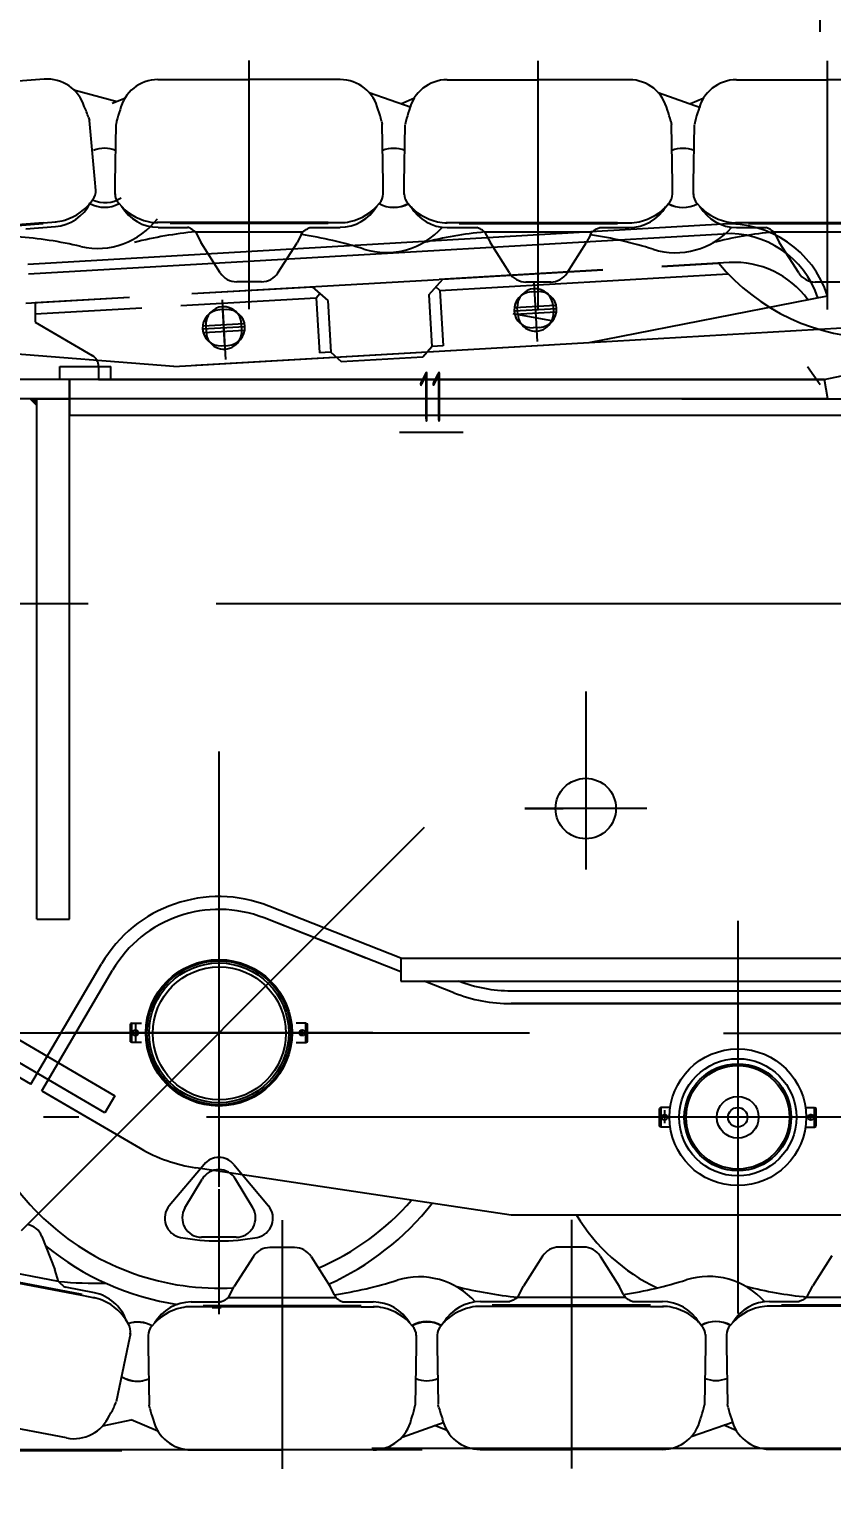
# Model space of a CAD drawing. Header units: millimetres. Extents: x 0 to 42000, y 0 to 29700.
# Drawn here: x 13088 to 14657, y 8203 to 11059 of the extents above; entities that cross this region are included whole.
import ezdxf
from ezdxf.enums import TextEntityAlignment as Align

# ---------------------------------------------------------------- set-up
doc = ezdxf.new("R2010")
doc.units = ezdxf.units.MM
doc.header["$LTSCALE"] = 1000
doc.linetypes.add('G', pattern=[2, 1.25, -0.25, 0.25, -0.25])
for name, color, linetype in [('01', 7, 'Continuous'), ('02', 1, 'Continuous'), ('05', 142, 'G'), ('08', 1, 'Continuous'), ('11', 3, 'Continuous')]:
    doc.layers.add(name, color=color, linetype=linetype)
doc.styles.get("Standard").update_dxf_attribs({"font": 'isocp', "width": 0.707, "bigfont": 'intecad.shx'})
doc.dimstyles.new('INTE', dxfattribs={"dimscale": 100, "dimtxt": 3.5, "dimasz": 3, "dimexe": 3, "dimexo": 0, "dimgap": 1, "dimtad": 1, "dimdec": 0, "dimdsep": 46, "dimtxsty": 'Standard', "dimcen": 0, "dimclrd": 1, "dimclre": 1, "dimclrt": 3, "dimaunit": 1, "dimadec": 0, "dimazin": 0, "dimtfac": 1, "dimtmove": 0, "dimatfit": 0, "dimfxl": 1, "dimarcsym": 0})

# ---------------------------------------------------------------- blocks, each defined once
blk = doc.blocks.new('were')
at = {"layer": '05', "color": 4, "linetype": 'G', "ltscale": 1.333333}
blk.add_line((11848.9, 31671.1), (11848.9, 32037.4), dxfattribs=at)
blk = doc.blocks.new('178')
at = {"layer": '02', "linetype": 'Continuous'}
h = blk.add_hatch(color=1, dxfattribs=at)
h.paths.add_polyline_path([(-14024.1, 12469.8), (-14024.1, 12476.6), (-14027.9, 12476.6, -0.002384)], flags=16)
h.paths.add_polyline_path([(-14027.9, 12476.6), (-14030.6, 12476.6), (-14030.6, 12470.1), (-14024.1, 12463.6), (-14024.1, 12469.8, 0.002384)])
h.paths.add_polyline_path([(-14030.6, 12476.6), (-14037.1, 12476.6), (-14030.6, 12470.1)])
for p, q in [((-12484.8, 12514.6), (-14364.1, 12514.6)), ((-12478.2, 12476.6), (-12484.8, 12514.6)), ((-12478.1, 12476.6), (-14364.1, 12476.6)), ((-14024.1, 11460.6), (-14024.1, 12476.6)), ((-14024.1, 12476.6), (-13960.1, 12476.6)), ((-13960.1, 11460.6), (-13960.1, 12476.6)), ((-12763.1, 12476.6), (-10046.7, 12476.6)), ((-13960.1, 12444.6), (-12331.5, 12444.6)), ((-14035.7, 11138.2), (-14590.5, 11462.6)), ((-14024.1, 11460.6), (-13960.1, 11460.6)), ((-13312.6, 11384.6), (-6835.6, 11384.6)), ((-13312.6, 11384.6), (-13312.6, 11339.6)), ((-13312.6, 11339.6), (-6835.6, 11339.6)), ((-13097.1, 11320.6), (-6477.1, 11320.6)), ((-13097.1, 11295.6), (-6445.1, 11295.6)), ((-13516.8, 11219.6), (-13498.1, 11219.6))]:
    blk.add_line(p, q)
for centre in [(-13831.1, 11238.6), (-13505.1, 11238.6), (-12797.1, 11073.6), (-12511.1, 11073.6)]:
    blk.add_circle(centre, 5.5)
at = {"ltscale": 0.8}
for radius in [133.5, 114.5]:
    blk.add_circle((-12654.1, 11073.6), radius, dxfattribs=at)
at = {"layer": '01'}
for p, q in [((-14009.7, 13100.9), (-14187.1, 13087.2)), ((-13787.1, 13100.3), (-13609.1, 13100.3)), ((-13431.1, 13100.3), (-13609.1, 13100.3)), ((-13221.9, 13099.9), (-13043.9, 13099.9)), ((-12865.9, 13099.9), (-13043.9, 13099.9)), ((-12656.7, 13099.9), (-12478.7, 13099.9)), ((-12300.7, 13099.9), (-12478.7, 13099.9)), ((-13951.6, 13080.3), (-13867.1, 13057.7)), ((-13852.1, 13063.6), (-13876.5, 13053.4)), ((-13374.7, 13075.3), (-13292.2, 13046.3)), ((-13286.9, 13063.2), (-13311.3, 13053)), ((-12809.6, 13074.9), (-12727.1, 13045.9)), ((-12721.8, 13063.2), (-12746.2, 13053)), ((-13922.9, 13026.2), (-13921.2, 13020.4)), ((-13910.4, 12905.7), (-13921.2, 13020.4)), ((-13871.1, 12898), (-13869.1, 13012.2)), ((-13867.9, 13019.1), (-13869.1, 13013.3)), ((-13350.3, 13019.1), (-13349.1, 13013.3)), ((-13347.1, 12898), (-13349.1, 13013.3)), ((-13305.9, 12897.6), (-13303.9, 13011.8)), ((-13302.7, 13018.7), (-13303.9, 13012.8)), ((-12785.1, 13018.7), (-12783.9, 13012.8)), ((-12781.9, 12897.6), (-12783.9, 13012.8)), ((-12740.7, 12897.6), (-12738.7, 13011.8)), ((-12737.5, 13018.7), (-12738.7, 13012.8)), ((-13908.7, 12883.8), (-13910.4, 12905.7)), ((-13871.1, 12876.1), (-13871.1, 12898)), ((-13347.1, 12876.1), (-13347.1, 12898)), ((-13305.9, 12875.7), (-13305.9, 12897.6)), ((-12781.9, 12875.7), (-12781.9, 12897.6)), ((-12740.7, 12875.7), (-12740.7, 12897.6)), ((-14011.5, 12818.6), (-14319.6, 12794.9)), ((-14045.1, 12808.6), (-13987.7, 12813.1)), ((-14011.6, 12820.5), (-13986.2, 12822.5)), ((-13763.6, 12820.9), (-13789.1, 12820.9)), ((-13786.9, 12811.6), (-13729.3, 12811.6)), ((-13454.5, 12819), (-13763.6, 12819)), ((-13714, 12803.1), (-13702.7, 12781.5)), ((-13714, 12803.1), (-13504.1, 12803.1)), ((-13507, 12797.7), (-13515.4, 12781.5)), ((-13507, 12797.7), (-13504.1, 12803.1)), ((-13488.8, 12811.6), (-13431.3, 12811.6)), ((-13454.5, 12820.9), (-13429.1, 12820.9)), ((-13198.4, 12820.5), (-13223.9, 12820.5)), ((-13221.7, 12811.2), (-13164.2, 12811.2)), ((-12889.4, 12818.6), (-13198.4, 12818.6)), ((-13148.8, 12802.7), (-13137.6, 12781.1)), ((-13148.8, 12802.7), (-12939, 12802.7)), ((-12941.8, 12797.3), (-12950.3, 12781.1)), ((-12941.8, 12797.3), (-12939, 12802.7)), ((-12923.6, 12811.2), (-12866.1, 12811.2)), ((-12889.4, 12820.5), (-12863.9, 12820.5)), ((-12633.3, 12820.5), (-12658.8, 12820.5)), ((-12656.5, 12811.2), (-12599, 12811.2)), ((-12324.2, 12818.6), (-12633.3, 12818.6)), ((-12583.7, 12802.7), (-12572.4, 12781.1)), ((-12583.7, 12802.7), (-12373.8, 12802.7)), ((-13665.4, 12723), (-13702.7, 12781.5)), ((-13552.8, 12723), (-13515.4, 12781.5)), ((-13100.2, 12722.5), (-13137.6, 12781.1)), ((-12987.6, 12722.5), (-12950.3, 12781.1)), ((-12535.1, 12722.5), (-12572.4, 12781.1)), ((-12670.8, 12742.8), (-12802.2, 12735.2)), ((-12802.2, 12735.2), (-12691.5, 12741.6)), ((-13257.6, 12679.9), (-13230.3, 12710.5)), ((-12917.7, 12728.6), (-13237.8, 12710.1)), ((-13236.1, 12688.2), (-12672.7, 12720.6)), ((-13230.3, 12710.5), (-12917.7, 12728.6)), ((-13721.3, 12682.2), (-13478.4, 12696.2)), ((-13721.3, 12682.2), (-13485.9, 12695.8)), ((-13609.1, 12705.3), (-13633.3, 12705.3)), ((-13584.9, 12705.3), (-13609.1, 12705.3)), ((-13485.9, 12695.8), (-13455.3, 12668.5)), ((-13478.4, 12696.2), (-13237.8, 12710.1)), ((-13477.7, 12674.2), (-13470.6, 12682.2)), ((-13236.1, 12688.2), (-13244, 12695.2)), ((-13236.1, 12688.2), (-13229.9, 12580.4)), ((-13043.9, 12704.9), (-13068.1, 12704.9)), ((-13058.1, 12685.4), (-13045.1, 12686.2)), ((-13019.7, 12704.9), (-13043.9, 12704.9)), ((-12478.7, 12704.9), (-12502.9, 12704.9)), ((-12454.6, 12704.9), (-12478.7, 12704.9)), ((-14045.5, 12663.5), (-13842.7, 12675.2)), ((-14027.1, 12664.6), (-13842.7, 12675.2)), ((-14027.1, 12642.6), (-13818.9, 12654.6)), ((-13742.8, 12659), (-13477.7, 12674.2)), ((-13477.7, 12674.2), (-13471.5, 12566.4)), ((-13455.3, 12668.5), (-13449.5, 12567.7)), ((-13257.6, 12679.9), (-13251.8, 12579.1)), ((-13084.2, 12641.8), (-13084.9, 12654.8)), ((-13015, 12658.8), (-13014.3, 12645.9)), ((-12944.3, 12586.8), (-12478.7, 12677.7)), ((-13654.1, 12651), (-13667.1, 12650.3)), ((-13693.9, 12619.7), (-13693.1, 12606.7)), ((-13623.3, 12610.8), (-13624, 12623.7)), ((-13041.1, 12616.3), (-13054.1, 12615.5)), ((-13755.9, 12540), (-14228.8, 12576.9)), ((-13755.9, 12540), (-12944.3, 12586.8)), ((-13663.1, 12580.4), (-13650.1, 12581.2)), ((-13449.5, 12567.7), (-13471.5, 12566.4)), ((-13449.5, 12567.7), (-13429.4, 12549.8)), ((-13269.7, 12559), (-13251.8, 12579.1)), ((-13229.9, 12580.4), (-13251.8, 12579.1)), ((-13979.1, 12539.6), (-13879.1, 12539.6)), ((-13979.1, 12514.6), (-13979.1, 12539.6)), ((-13903.1, 12539.6), (-13903.1, 12514.6)), ((-13879.1, 12514.6), (-13879.1, 12539.6)), ((-13429.4, 12549.8), (-13269.7, 12559)), ((-13960.1, 12476.6), (-13960.1, 12514.6)), ((-13903.1, 12514.6), (-12485.1, 12514.6)), ((-13394.3, 12514.6), (-13174.7, 12514.6)), ((-12485.1, 12514.6), (-12451.1, 12521.6)), ((-13070.1, 11676.6), (-12995.1, 11676.6)), ((-14716, 11609), (-13871.7, 11115.3)), ((-13890.9, 11082.5), (-14735.1, 11576.2)), ((-13312.8, 11384.6), (-13570.7, 11486.1)), ((-13381.1, 11384.6), (-13579.9, 11462.9)), ((-13312.6, 11357.7), (-13579.9, 11462.9)), ((-14035.7, 11138.3), (-13897.4, 11373.4)), ((-14014.1, 11125.6), (-13875.9, 11360.7)), ((-14014.1, 11125.6), (-13875.9, 11360.7)), ((-13208.9, 11316.8), (-13266.8, 11339.6)), ((-13208.9, 11316.8), (-13266.8, 11339.6)), ((-6445.1, 11295.6), (-13097.1, 11295.6)), ((-13838.1, 11257.6), (-13841.1, 11255.9)), ((-13841.1, 11221.3), (-13841.1, 11255.9)), ((-13838.1, 11219.6), (-13838.1, 11257.6)), ((-13838.1, 11257.6), (-13819.4, 11257.6)), ((-13498.1, 11257.6), (-13495.1, 11255.9)), ((-13498.1, 11219.6), (-13498.1, 11257.6)), ((-13495.1, 11221.3), (-13495.1, 11255.9)), ((-13838.1, 11219.6), (-13841.1, 11221.3)), ((-13819.4, 11219.6), (-13838.1, 11219.6)), ((-13498.1, 11219.6), (-13495.1, 11221.3)), ((-14014.1, 11125.6), (-13822.1, 11013.3)), ((-13871.7, 11115.3), (-13890.9, 11082.5)), ((-12804.1, 11092.6), (-12807.1, 11090.9)), ((-12807.1, 11056.3), (-12807.1, 11090.9)), ((-12786.3, 11092.6), (-12804.1, 11092.6)), ((-12804.1, 11054.6), (-12804.1, 11092.6)), ((-12522, 11092.6), (-12504.1, 11092.6)), ((-12504.1, 11092.6), (-12501.1, 11090.9)), ((-12504.1, 11054.6), (-12504.1, 11092.6)), ((-12501.1, 11056.3), (-12501.1, 11090.9)), ((-12804.1, 11054.6), (-12807.1, 11056.3)), ((-12786.3, 11054.6), (-12804.1, 11054.6)), ((-12522, 11054.6), (-12504.1, 11054.6)), ((-12504.1, 11054.6), (-12501.1, 11056.3)), ((-13697.2, 10981.5), (-13765, 10900.8)), ((-13097.1, 10882.6), (-13713.3, 10975)), ((-13639, 10981.5), (-13571.3, 10900.8)), ((-13734.4, 10896.7), (-13700.7, 10953)), ((-13601.9, 10896.7), (-13635.5, 10953)), ((-7169.1, 10882.6), (-13097.1, 10882.6)), ((-14013.9, 10840.9), (-13988.4, 10776.3)), ((-13634.4, 10839.2), (-13701.8, 10839.2)), ((-13600.7, 10801.6), (-13638.1, 10743)), ((-13544.4, 10819.2), (-13568.6, 10819.2)), ((-13520.2, 10819.2), (-13544.4, 10819.2)), ((-13488.1, 10801.6), (-13450.8, 10743)), ((-13035.6, 10802.4), (-13072.9, 10743.8)), ((-12979.3, 10820), (-13003.4, 10820)), ((-12955.1, 10820), (-12979.3, 10820)), ((-12922.9, 10802.4), (-12885.6, 10743.8)), ((-12470.4, 10802.8), (-12507.7, 10744.2)), ((-14239.1, 10786.6), (-13935.7, 10727.9)), ((-13981.4, 10752.9), (-14187.4, 10792.7)), ((-13981.4, 10752.9), (-13988.4, 10776.3)), ((-13911.4, 10730.7), (-13967.9, 10741.6)), ((-13649.3, 10721.4), (-13638.1, 10743)), ((-13442.3, 10726.8), (-13450.8, 10743)), ((-13084.2, 10722.2), (-13072.9, 10743.8)), ((-12877.2, 10727.6), (-12885.6, 10743.8)), ((-12519, 10722.6), (-12507.7, 10744.2)), ((-13936.1, 10726), (-13911, 10721.2)), ((-13722.2, 10712.9), (-13664.7, 10712.9)), ((-13649.3, 10721.4), (-13439.5, 10721.4)), ((-13442.3, 10726.8), (-13439.5, 10721.4)), ((-13424.2, 10712.9), (-13366.6, 10712.9)), ((-13157.1, 10713.7), (-13099.5, 10713.7)), ((-13084.2, 10722.2), (-12874.3, 10722.2)), ((-12877.2, 10727.6), (-12874.3, 10722.2)), ((-12859, 10713.7), (-12801.5, 10713.7)), ((-12591.9, 10714.1), (-12534.4, 10714.1)), ((-12519, 10722.6), (-12309.2, 10722.6)), ((-13698.9, 10703.6), (-13724.4, 10703.6)), ((-13389.9, 10705.5), (-13698.9, 10705.5)), ((-13389.9, 10703.6), (-13364.4, 10703.6)), ((-13133.8, 10704.4), (-13159.3, 10704.4)), ((-12824.7, 10706.4), (-13133.8, 10706.4)), ((-12824.7, 10704.4), (-12799.3, 10704.4)), ((-12568.6, 10704.8), (-12594.1, 10704.8)), ((-12259.6, 10706.8), (-12568.6, 10706.8)), ((-13845.2, 10629.9), (-13868.8, 10518.2)), ((-13841, 10651.4), (-13845.2, 10629.9)), ((-13806.4, 10648.4), (-13806.4, 10626.5)), ((-13806.4, 10626.5), (-13804.4, 10512.3)), ((-13282.4, 10626.5), (-13284.4, 10511.3)), ((-13282.4, 10648.4), (-13282.4, 10626.5)), ((-13241.3, 10649.2), (-13241.3, 10627.3)), ((-13241.3, 10627.3), (-13239.3, 10513.1)), ((-12717.3, 10627.3), (-12719.3, 10512.1)), ((-12717.3, 10649.2), (-12717.3, 10627.3)), ((-12676.1, 10649.6), (-12676.1, 10627.7)), ((-12676.1, 10627.7), (-12674.1, 10513.5)), ((-13871.3, 10511.6), (-13869, 10517.2)), ((-13803.2, 10505.4), (-13804.4, 10511.3)), ((-13285.6, 10505.4), (-13284.4, 10511.3)), ((-13238.1, 10506.2), (-13239.3, 10512.1)), ((-12720.5, 10506.2), (-12719.3, 10512.1)), ((-12672.9, 10506.6), (-12674.1, 10512.5)), ((-13895.2, 10470.9), (-13839.3, 10482.5)), ((-13787.5, 10460.9), (-13839.3, 10482.5)), ((-13966.1, 10447.3), (-14140.8, 10481.1)), ((-13310.1, 10449.2), (-13227.6, 10478.2)), ((-13222.3, 10461.7), (-13246.7, 10471.9)), ((-12744.9, 10450), (-12662.4, 10479)), ((-12657.1, 10462.1), (-12681.5, 10472.3)), ((-12592.1, 10425.4), (-12414.1, 10425.4)), ((-13722.4, 10424.2), (-13544.4, 10424.2)), ((-13366.4, 10424.2), (-13544.4, 10424.2)), ((-13157.3, 10425), (-12979.3, 10425)), ((-12801.3, 10425), (-12979.3, 10425))]:
    blk.add_line(p, q, dxfattribs=at)
at = {"layer": '01', "color": 7, "linetype": 'Continuous'}
for p, q in [((-14041.4, 12739.9), (-12683.6, 12818.2)), ((-14040.3, 12720.9), (-12682.5, 12799.2)), ((-14027.1, 12664.6), (-14027.1, 12626.6)), ((-14027.1, 12626.6), (-13915.5, 12561.2)), ((-13093.4, 12643.4), (-13018.4, 12629.9)), ((-12517.7, 12540), (-12493.1, 12504.6)), ((-13960.1, 12514.6), (-13960.1, 12444.6)), ((-13498.1, 11257.6), (-13516.8, 11257.6))]:
    blk.add_line(p, q, dxfattribs=at)
for centre, radius in [((-12951.1, 11676.6), 59), ((-12951.1, 11676.6), 59), ((-12654.1, 11073.6), 40.8)]:
    blk.add_circle(centre, radius, dxfattribs=at)
at = {"layer": '01'}
for centre, radius in [((-13668.1, 11238.6), 143), ((-13668.1, 11238.6), 140.5), ((-13668.1, 11238.6), 136.5), ((-13667.4, 11237.5), 130), ((-12654.1, 11073.6), 104.5), ((-12654.1, 11073.6), 101), ((-12654.1, 11073.6), 19)]:
    blk.add_circle(centre, radius, dxfattribs=at)
for centre, radius, start, end in [((-14003.8, 13025.1), 76, 17.0534, 94.4016), ((-13787.1, 13024.3), 76, 90, 167.3482), ((-13431.1, 13024.3), 76, 12.6518, 90), ((-13221.9, 13023.9), 76, 90, 167.3482), ((-12865.9, 13023.9), 76, 12.6518, 90), ((-12656.7, 13023.9), 76, 90, 167.3482), ((-14068.2, 12981.6), 152, 17.0534, 25.6528), ((-13719.6, 12985.9), 152, 158.7489, 167.3482), ((-13498.6, 12985.9), 152, 12.6518, 21.2511), ((-13154.4, 12985.4), 152, 158.7489, 167.3482), ((-12933.4, 12985.4), 152, 12.6518, 21.2511), ((-12589.2, 12985.4), 152, 158.7489, 167.3482), ((-13891.6, 12908.5), 57.7, 67.9139, 112.0785), ((-13326.5, 12908.1), 57.7, 67.9139, 112.0785), ((-12761.3, 12908.1), 57.7, 67.9139, 112.0785), ((-13934.1, 12882.4), 25.4, 319.4196, 5.6026), ((-13994.4, 12896.2), 83.4, 274.6252, 333.8695), ((-13998.2, 12922.7), 101, 286.5766, 325.7846), ((-13891.6, 12908.5), 57.7, 240.2946, 299.438), ((-13890.7, 12917.7), 57.7, 244.9564, 303.447), ((-13845.7, 12876.7), 25.4, 178.7991, 224.9821), ((-13784.8, 12921.7), 101, 218.6171, 257.8251), ((-13433.4, 12921.7), 101, 282.1749, 321.3829), ((-13326.5, 12908.1), 57.7, 240.2946, 299.438), ((-13326.5, 12908.5), 57.7, 240.5548, 299.0453), ((-13372.5, 12876.7), 25.4, 315.0179, 1.2009), ((-13280.5, 12876.3), 25.4, 178.7991, 224.9821), ((-13219.6, 12921.3), 101, 218.6171, 257.8251), ((-12868.2, 12921.3), 101, 282.1749, 321.3829), ((-12761.3, 12908.1), 57.7, 240.2946, 299.438), ((-12761.3, 12908.1), 57.7, 240.5548, 299.0453), ((-12807.3, 12876.3), 25.4, 315.0179, 1.2009), ((-12715.4, 12876.3), 25.4, 178.7991, 224.9821), ((-12654.4, 12921.3), 101, 218.6171, 257.8251), ((-13993.1, 12898.4), 76.2, 273.6487, 288.0543), ((-13904.8, 12916.6), 146, 256.9181, 322.9303), ((-13786.5, 12895.1), 83.4, 210.5322, 269.7765), ((-13431.6, 12895.1), 83.4, 270.2235, 329.4678), ((-13221.4, 12894.7), 83.4, 210.5322, 269.7765), ((-12866.4, 12894.7), 83.4, 270.2235, 329.4678), ((-12656.2, 12894.7), 83.4, 210.5322, 269.7765), ((-13631.8, 11984.2), 823, 95.7282, 104.1657), ((-13788.1, 12897.1), 76.2, 256.3473, 270.7529), ((-13631.8, 11984.2), 823, 72.5164, 81.2729), ((-13430.1, 12897.1), 76.2, 269.2471, 283.6527), ((-13340.7, 12908.5), 146, 252.5164, 318.5286), ((-13066.7, 11983.8), 823, 95.7282, 104.1657), ((-13222.9, 12896.7), 76.2, 256.3473, 270.7529), ((-13066.7, 11983.8), 823, 72.5164, 81.2729), ((-12864.9, 12896.7), 76.2, 269.2471, 283.6527), ((-12775.6, 12908.1), 146, 252.5164, 318.5286), ((-12501.5, 11983.8), 823, 95.7282, 104.1657), ((-12671.9, 12615.5), 203, 17.8498, 93.2994), ((-12671.9, 12615.5), 184, 18.5554, 93.2994), ((-12657.7, 12896.7), 76.2, 256.3473, 270.7529), ((-14124.2, 11972.7), 823, 76.9181, 85.6746), ((-12379.6, 13001.6), 406, 219.8205, 320.546), ((-12660.5, 12565.1), 178, 36.2226, 93.2994), ((-13633.3, 12743.4), 38.1, 212.5133, 270), ((-13584.9, 12743.4), 38.1, 270, 327.4867), ((-13068.1, 12743), 38.1, 212.5133, 270), ((-13019.7, 12743), 38.1, 270, 327.4867), ((-12502.9, 12743), 38.1, 212.5133, 270), ((-13056.1, 12650.5), 35, 93.2994, 273.2994), ((-13050, 12656.8), 35, 3.2994, 183.2994), ((-13043.1, 12651.2), 35, 273.2994, 93.2994), ((-13658.9, 12621.7), 35, 3.2994, 183.2994), ((-13665.1, 12615.4), 35, 93.2994, 273.2994), ((-13652.1, 12616.1), 35, 273.2994, 93.2994), ((-13049.2, 12643.9), 35, 183.2994, 3.2994), ((-13658.2, 12608.7), 35, 183.2994, 3.2994), ((-13668.1, 11238.6), 266, 68.512, 149.5479), ((-13668.1, 11238.6), 241, 68.512, 149.5479), ((-13668.1, 11238.6), 241, 68.512, 149.5479), ((-13097.1, 11600.6), 280, 248.512, 270), ((-13097.1, 11600.6), 305, 248.512, 270), ((-13097.1, 11600.6), 305, 248.512, 270), ((-13668.1, 11238.6), 498.7, 182.7664, 273.294), ((-13668.1, 11276.6), 305, 239.6844, 261.4749), ((-13668.1, 10933.4), 38, 30.9234, 149.0766), ((-13668.1, 10957.1), 38, 40.0187, 139.9813), ((-13668.1, 11238.6), 498.7, 292.9212, 319.0449), ((-13735.9, 10876.4), 38, 139.9813, 259.4022), ((-13701.8, 10877.2), 38, 149.0766, 270), ((-13634.4, 10877.2), 38, 270, 30.9234), ((-13600.4, 10876.4), 38, 280.5978, 40.0187), ((-13678.7, 11244), 545.2, 294.3865, 321.6421), ((-14049.3, 10826.8), 38.1, 21.5688, 79.0555), ((-13668.1, 11238.6), 406.5, 259.4022, 280.5978), ((-13669.6, 11234.2), 532, 230.6853, 261.3901), ((-13568.6, 10781.1), 38.1, 90, 147.4867), ((-13520.2, 10781.1), 38.1, 32.5133, 90), ((-13003.4, 10781.9), 38.1, 90, 147.4867), ((-12955.1, 10781.9), 38.1, 32.5133, 90), ((-13906.6, 11572.5), 823, 264.7838, 271.21), ((-13567.2, 11540.3), 823, 278.7271, 287.4836), ((-13276.1, 10616), 146, 41.4714, 107.4836), ((-13002, 11541.1), 823, 255.8343, 264.2718), ((-13002, 11541.1), 823, 278.7271, 287.4836), ((-12710.9, 10616.8), 146, 41.4714, 107.4836), ((-12436.9, 11541.5), 823, 255.8343, 264.2718), ((-13926.5, 10646.6), 76.2, 65.4029, 79.8085), ((-13927.6, 10648.9), 83.4, 19.5877, 78.832), ((-13934.4, 10623), 101, 27.6726, 66.8806), ((-13721.9, 10629.5), 83.4, 90.2235, 149.4678), ((-13366.9, 10629.5), 83.4, 30.5322, 89.7765), ((-13156.7, 10630.3), 83.4, 90.2235, 149.4678), ((-12801.8, 10630.3), 83.4, 30.5322, 89.7765), ((-12591.6, 10630.7), 83.4, 90.2235, 149.4678), ((-13720.1, 10602.8), 101, 102.1749, 141.3829), ((-13723.4, 10627.4), 76.2, 89.2471, 103.6527), ((-13669.6, 11234.2), 532, 268.7361, 270.6083), ((-13365.4, 10627.4), 76.2, 76.3473, 90.7529), ((-13368.7, 10602.8), 101, 38.6171, 77.8251), ((-13155, 10603.6), 101, 102.1749, 141.3829), ((-13158.3, 10628.2), 76.2, 89.2471, 103.6527), ((-12800.3, 10628.2), 76.2, 76.3473, 90.7529), ((-12803.6, 10603.6), 101, 38.6171, 77.8251), ((-12589.8, 10604), 101, 102.1749, 141.3829), ((-12593.1, 10628.6), 76.2, 89.2471, 103.6527), ((-13827, 10616), 57.7, 60.562, 108.7274), ((-13827, 10615.7), 57.7, 60.7168, 108.4935), ((-13866.1, 10655.7), 25.4, 347.8546, 34.0376), ((-13781, 10647.8), 25.4, 135.0179, 181.2009), ((-13261.8, 10616.8), 57.7, 60.562, 119.7054), ((-13261.8, 10616), 57.7, 60.9547, 119.4452), ((-13307.8, 10647.8), 25.4, 358.7991, 44.9821), ((-13215.9, 10648.7), 25.4, 135.0179, 181.2009), ((-12696.7, 10617.2), 57.7, 60.562, 119.7054), ((-12696.7, 10616.8), 57.7, 60.9547, 119.4452), ((-12742.7, 10648.7), 25.4, 358.7991, 44.9821), ((-12650.7, 10649.1), 25.4, 135.0179, 181.2009), ((-13827, 10615.7), 57.7, 236.9694, 281.1341), ((-13827, 10616), 57.7, 247.9215, 292.0861), ((-13261.8, 10616.8), 57.7, 247.9215, 292.0861), ((-12696.7, 10617.2), 57.7, 247.9215, 292.0861), ((-14010.6, 10572.4), 152, 327.8044, 336.4038), ((-13951.6, 10521.9), 76, 259.0555, 336.4038), ((-13654.9, 10538.7), 152, 192.6518, 201.2511), ((-13722.4, 10500.2), 76, 192.6518, 270), ((-13366.4, 10500.2), 76, 270, 347.3482), ((-13433.9, 10538.7), 152, 338.7489, 347.3482), ((-13089.7, 10539.5), 152, 192.6518, 201.2511), ((-13157.3, 10501), 76, 192.6518, 270), ((-12801.3, 10501), 76, 270, 347.3482), ((-12868.8, 10539.5), 152, 338.7489, 347.3482), ((-12524.6, 10539.9), 152, 192.6518, 201.2511), ((-12592.1, 10501.4), 76, 192.6518, 270)]:
    blk.add_arc(centre, radius, start, end, dxfattribs=at)
at = {"layer": '01', "color": 7, "linetype": 'Continuous'}
for centre, radius, start, end in [((-13928.1, 12539.6), 25, 0, 59.626), ((-12654.1, 11073.6), 368.5, 211.2195, 244.7084)]:
    blk.add_arc(centre, radius, start, end, dxfattribs=at)
at = {"layer": '01'}
for points in [[(-13714, 12803.1), (-13716.9, 12805.3), (-13721.6, 12808.8), (-13727.1, 12810.9), (-13729.3, 12811.6)], [(-13504.1, 12803.1), (-13501.3, 12805.3), (-13496.5, 12808.8), (-13491, 12810.9), (-13488.8, 12811.6)], [(-13148.8, 12802.7), (-13151.7, 12804.9), (-13156.5, 12808.4), (-13162, 12810.5), (-13164.2, 12811.2)], [(-12939, 12802.7), (-12936.1, 12804.9), (-12931.3, 12808.4), (-12925.9, 12810.5), (-12923.6, 12811.2)], [(-12583.7, 12802.7), (-12586.6, 12804.9), (-12591.3, 12808.4), (-12596.8, 12810.5), (-12599, 12811.2)], [(-13981.4, 10752.9), (-13979, 10750.3), (-13975, 10745.9), (-13970, 10742.8), (-13967.9, 10741.6)], [(-13649.3, 10721.4), (-13652.2, 10719.2), (-13657, 10715.7), (-13662.5, 10713.6), (-13664.7, 10712.9)], [(-13439.5, 10721.4), (-13436.6, 10719.2), (-13431.8, 10715.7), (-13426.4, 10713.6), (-13424.2, 10712.9)], [(-13084.2, 10722.2), (-13087.1, 10720.1), (-13091.8, 10716.5), (-13097.3, 10714.4), (-13099.5, 10713.7)], [(-12874.3, 10722.2), (-12871.4, 10720.1), (-12866.7, 10716.5), (-12861.2, 10714.4), (-12859, 10713.7)], [(-12519, 10722.6), (-12521.9, 10720.5), (-12526.7, 10717), (-12532.1, 10714.8), (-12534.4, 10714.1)]]:
    blk.add_open_spline(points, degree=3, knots=[0, 0, 0, 0, 10.687799, 17.638463, 17.638463, 17.638463, 17.638463], dxfattribs=at)
at = {"layer": '02', "color": 1, "linetype": 'Continuous'}
for p in [(-14024.1, 12476.6), (-14024.1, 12463.6)]:
    blk.add_line(p, (-14037.1, 12476.6), dxfattribs=at)
at = {"layer": '05'}
for p, q in [((-13609.1, 12651.9), (-13609.1, 13137.5)), ((-13043.9, 12651.5), (-13043.9, 13137.1)), ((-12478.7, 12651.5), (-12478.7, 13137.1)), ((-14011.6, 12820.5), (-14319.8, 12796.8)), ((-13454.5, 12820.9), (-13763.6, 12820.9)), ((-12889.4, 12820.5), (-13198.4, 12820.5)), ((-12324.2, 12820.5), (-12633.3, 12820.5)), ((-12423.4, 12076.6), (-15628.1, 12076.6)), ((-12951.1, 11905.1), (-12951.1, 11753.1)), ((-13668.1, 11788.1), (-13668.1, 10959.2)), ((-12951.1, 11795.6), (-12951.1, 11557.6)), ((-12951.1, 11795.6), (-12951.1, 11557.6)), ((-12832.1, 11676.6), (-13070.1, 11676.6)), ((-12832.1, 11676.6), (-13070.1, 11676.6)), ((-12861.1, 11676.6), (-13039.1, 11676.6)), ((-13668.1, 11539.6), (-13668.1, 10937.6)), ((-12654.1, 11457.1), (-12654.1, 10690.1)), ((-13668.1, 11403.1), (-13668.1, 11074.1)), ((-13668.1, 11318), (-13668.1, 11235.2)), ((-13668.1, 11314.7), (-13668.1, 11162.5)), ((-13668.1, 11262.9), (-13668.1, 11214.3)), ((-13668.1, 11262.9), (-13668.1, 11214.3)), ((-13367.1, 11238.6), (-13969.1, 11238.6)), ((-13592, 11238.6), (-13744.3, 11238.6)), ((-13643.9, 11238.6), (-13692.4, 11238.6)), ((-13643.9, 11238.6), (-13692.4, 11238.6)), ((-12654.1, 11216.1), (-12654.1, 10931.1)), ((-12270.6, 11073.6), (-13037.6, 11073.6)), ((-12511.6, 11073.6), (-12796.6, 11073.6)), ((-13668.1, 10933.4), (-13668.1, 10689.1)), ((-13544.4, 10872.6), (-13544.4, 10387)), ((-12979.3, 10873.4), (-12979.3, 10387.9)), ((-14239.5, 10784.7), (-13936.1, 10726)), ((-13389.9, 10703.6), (-13698.9, 10703.6)), ((-12824.7, 10704.4), (-13133.8, 10704.4)), ((-12259.6, 10704.8), (-12568.6, 10704.8))]:
    blk.add_line(p, q, dxfattribs=at)
at = {"layer": '05', "color": 4, "linetype": 'G'}
for p, q in [((-13052.7, 12705.2), (-13046, 12588.8)), ((-13661.7, 12670.1), (-13655, 12553.7)), ((-13010.2, 12659.1), (-13090.2, 12654.5)), ((-13009.5, 12646.1), (-13089.4, 12641.5)), ((-13698.7, 12619.4), (-13618.7, 12624)), ((-13697.9, 12606.5), (-13618, 12611.1)), ((-13267.2, 11639.5), (-14054.8, 10852)), ((-13831.1, 11257.6), (-13831.1, 11219.6)), ((-14239.2, 11238.6), (-13061.1, 11238.6)), ((-13471, 11238.6), (-13856, 11238.6)), ((-13505.1, 11232.1), (-13505.1, 11245.2)), ((-12797.1, 11087.6), (-12797.1, 11062.2)), ((-6442.1, 11073.6), (-14011.1, 11073.6)), ((-12511.1, 11067.1), (-12511.1, 11080.2))]:
    blk.add_line(p, q, dxfattribs=at)
at = {"layer": '05', "ltscale": 0.8}
for p, q in [((-12654.1, 11219.1), (-12654.1, 10928.1)), ((-12508.6, 11073.6), (-12799.6, 11073.6))]:
    blk.add_line(p, q, dxfattribs=at)
at = {"layer": '11'}
for p, q in [((-13091, 12648.5), (-13008.2, 12653.2)), ((-13656.6, 12580.8), (-13660.6, 12650.7)), ((-13700, 12613.3), (-13617.2, 12618.1)), ((-12944.3, 12586.8), (-12384.6, 12619.1)), ((-13713.7, 12542.4), (-13023, 12582.3))]:
    blk.add_line(p, q, dxfattribs=at)
blk = doc.blocks.new('*D131')
at = {"layer": '08', "color": 1, "lineweight": -2}
for p, q in [((8722.5, 11053.6), (6536.9, 11053.6)), ((6836.9, 10753.6), (6836.9, 8583.2)), ((13269.3, 8283.2), (6536.9, 8283.2))]:
    blk.add_line(p, q, dxfattribs=at)
at = {"layer": '08', "color": 1}
for points in [[(6786.9, 10753.6), (6886.9, 10753.6), (6836.9, 11053.6)], [(6786.9, 8583.2), (6886.9, 8583.2), (6836.9, 8283.2)]]:
    blk.add_solid(points, dxfattribs=at)
at = {"layer": 'DEFPOINTS', "color": 0}
for p in [(8722.5, 11053.6), (6836.9, 8283.2), (13269.3, 8283.2)]:
    blk.add_point(p, dxfattribs=at)
at = {"layer": '08', "color": 3, "insert": (6561.9, 9668.4), "char_height": 350, "attachment_point": 5, "rotation": 90}
blk.add_mtext('V', dxfattribs=at)
blk = doc.blocks.new('*D132')
at = {"layer": '08', "color": 1, "lineweight": -2}
for p, q in [((11444, 9967.9), (11444, 6581.3)), ((22311.5, 9506.8), (22311.5, 6581.3)), ((11744, 6881.3), (22011.5, 6881.3))]:
    blk.add_line(p, q, dxfattribs=at)
at = {"layer": '08', "color": 1}
for points in [[(11744, 6931.3), (11744, 6831.3), (11444, 6881.3)], [(22011.5, 6931.3), (22011.5, 6831.3), (22311.5, 6881.3)]]:
    blk.add_solid(points, dxfattribs=at)
at = {"layer": 'DEFPOINTS', "color": 0}
for p in [(11444, 9967.9), (22311.5, 9506.8), (22311.5, 6881.3)]:
    blk.add_point(p, dxfattribs=at)
at = {"layer": '08', "color": 3, "insert": (18379.2, 7156.3), "char_height": 350, "attachment_point": 5}
blk.add_mtext('W', dxfattribs=at)
blk = doc.blocks.new('*D143')
at = {"layer": '08', "color": 1, "lineweight": -2}
for p, q in [((14444.7, 9098.8), (16332.3, 9098.8)), ((16032.3, 8587.8), (16032.3, 8798.8)), ((13757.8, 8287.8), (16332.3, 8287.8))]:
    blk.add_line(p, q, dxfattribs=at)
at = {"layer": '08', "color": 1}
for points in [[(15982.3, 8798.8), (16082.3, 8798.8), (16032.3, 9098.8)], [(15982.3, 8587.8), (16082.3, 8587.8), (16032.3, 8287.8)]]:
    blk.add_solid(points, dxfattribs=at)
at = {"layer": 'DEFPOINTS', "color": 0}
for p in [(14444.7, 9098.8), (16032.3, 9098.8), (13757.8, 8287.8)]:
    blk.add_point(p, dxfattribs=at)
at = {"layer": '08', "color": 3, "insert": (15757.3, 8693.3), "char_height": 350, "attachment_point": 5, "rotation": 90}
blk.add_mtext('Z', dxfattribs=at)

msp = doc.modelspace()

# ---------------------------------------------------------------- linework, layer by layer
at = {"layer": '02'}
msp.add_line((13936.1, 10272), (13812.1, 10272), dxfattribs=at)
at = {"layer": '02', "color": 1, "linetype": 'Continuous'}
msp.add_line((13856.4, 8285), (12548.9, 8285), dxfattribs=at)

# ---------------------------------------------------------------- block references
at = {"layer": '01', "color": 7, "linetype": 'Continuous'}
msp.add_blockref('were', (2785, -20616.6), dxfattribs=at)
at = {"layer": '01'}
msp.add_blockref('178', (27127, -2139.3), dxfattribs=at)

# ---------------------------------------------------------------- texts
at = {"layer": '11', "width": 0.582235}
msp.add_text('11', height=98.99, dxfattribs=at).set_placement((13849.6, 10292), (13898.6, 10292), align=Align.FIT)

# ---------------------------------------------------------------- dimensions: what is measured, and where the dimension line sits
at = {"layer": '08'}
dim = msp.add_linear_dim(base=(6836.9, 8283.2), p1=(8722.5, 11053.6), p2=(13269.3, 8283.2), angle=90, text='V', dimstyle='INTE', override={"dimgap": 1, "dimdec": 0, "dimzin": 8, "dimpost": '<>', "dimtol": 0, "dimlim": 0, "dimtp": 0, "dimtm": 0, "dimtfac": 0.7}, dxfattribs=at)
dim.commit()
dim.dimension.update_dxf_attribs({"geometry": '*D131', "text_midpoint": (6561.9, 9668.4)})
dim = msp.add_linear_dim(base=(22311.5, 6881.3), p1=(11444, 9967.9), p2=(22311.5, 9506.8), text='W', dimstyle='INTE', override={"dimgap": 1, "dimdec": 0, "dimzin": 8, "dimpost": '<>', "dimtol": 0, "dimlim": 0, "dimtp": 0, "dimtm": 0, "dimtfac": 0.7}, dxfattribs=at)
dim.commit()
dim.dimension.update_dxf_attribs({"geometry": '*D132', "text_midpoint": (18379.2, 6881.3), "dimtype": 160})
dim = msp.add_linear_dim(base=(16032.3, 9098.8), p1=(13757.8, 8287.8), p2=(14444.7, 9098.8), angle=90, text='Z', dimstyle='INTE', override={"dimgap": 1, "dimdec": 0, "dimzin": 8, "dimpost": '<>', "dimtol": 0, "dimlim": 0, "dimtp": 0, "dimtm": 0, "dimtfac": 0.7}, dxfattribs=at)
dim.commit()
dim.dimension.update_dxf_attribs({"geometry": '*D143', "text_midpoint": (16032.3, 8693.3), "dimtype": 160})

doc.saveas('drawing.dxf')
